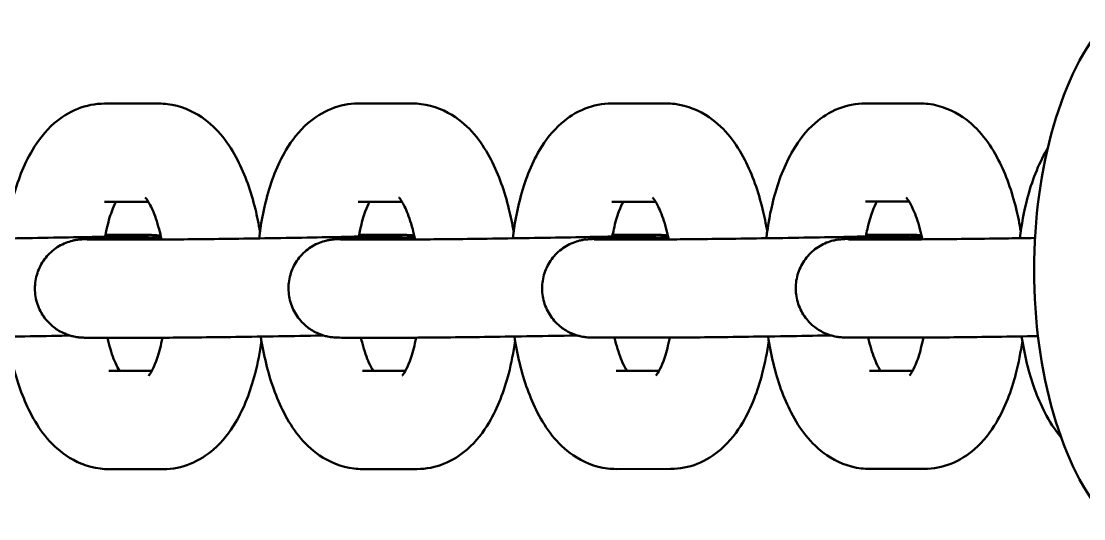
# Model space of a CAD drawing. Header units: millimetres. Extents: x 170 to 5770, y -1450 to 5650.
# Drawn here: x 4007.9 to 4072.8, y 2084.8 to 2115.2 of the extents above; entities that cross this region are included whole.
import ezdxf

# ---------------------------------------------------------------- set-up
doc = ezdxf.new("R2010")
doc.units = ezdxf.units.MM
doc.header["$LTSCALE"] = 10
doc.layers.add('Viditelná (ISO)', color=7, linetype='Continuous', lineweight=50)

# ---------------------------------------------------------------- blocks, each defined once
blk = doc.blocks.new('VVZ-VH101-2')
at = {"layer": 'Viditelná (ISO)'}
for p, q in [((3846.346, -3539.834), (3843.017, -3539.834)), ((3861.833, -3539.83), (3858.505, -3539.831)), ((3877.321, -3539.826), (3873.992, -3539.827)), ((3892.808, -3539.823), (3889.48, -3539.823)), ((3845.695, -3545.834), (3843.019, -3545.834)), ((3861.182, -3545.83), (3858.506, -3545.831)), ((3876.67, -3545.826), (3873.994, -3545.827)), ((3892.157, -3545.823), (3889.481, -3545.823)), ((3845.869, -3548.14), (3842.494, -3548.14)), ((3843.07, -3547.859), (3845.253, -3547.858)), ((3861.356, -3548.136), (3857.982, -3548.137)), ((3858.557, -3547.855), (3860.74, -3547.855)), ((3876.844, -3548.132), (3873.469, -3548.133)), ((3874.045, -3547.851), (3876.228, -3547.851)), ((3892.331, -3548.129), (3888.956, -3548.129)), ((3889.532, -3547.848), (3891.715, -3547.847)), ((3845.87, -3554.14), (3842.496, -3554.14)), ((3861.358, -3554.136), (3857.983, -3554.137)), ((3876.845, -3554.132), (3873.47, -3554.133)), ((3892.332, -3554.129), (3888.958, -3554.129)), ((3843.278, -3556.165), (3845.907, -3556.165)), ((3858.766, -3556.162), (3861.395, -3556.161)), ((3874.253, -3556.158), (3876.882, -3556.157)), ((3889.741, -3556.154), (3892.369, -3556.154)), ((3843.28, -3562.165), (3846.608, -3562.164)), ((3858.767, -3562.162), (3862.096, -3562.161)), ((3874.255, -3562.158), (3877.583, -3562.157)), ((3889.742, -3562.154), (3893.07, -3562.153))]:
    blk.add_line(p, q, dxfattribs=at)
blk.add_ellipse((3908.535, -3550), major_axis=(0, 17.5), ratio=0.5, start_param=0.518783, end_param=2.62281, dxfattribs=at)
for points, knots in [([(3843.017, -3539.834), (3842.451, -3539.835), (3841.886, -3539.951), (3840.829, -3540.37), (3840.352, -3540.685), (3839.386, -3541.528), (3838.962, -3542.088), (3838.071, -3543.59), (3837.696, -3544.591), (3837.216, -3546.437), (3837.069, -3547.242), (3836.97, -3548.072)], [6.283185, 6.283185, 6.283185, 6.283185, 6.442234, 6.442234, 6.620455, 6.620455, 6.872532, 6.872532, 7.25915, 7.25915, 7.533388, 7.533388, 7.533388, 7.533388]), ([(3852.51, -3547.658), (3852.432, -3547.189), (3852.338, -3546.728), (3851.962, -3545.199), (3851.61, -3544.191), (3850.623, -3542.289), (3849.984, -3541.376), (3848.384, -3540.275), (3847.661, -3539.959), (3846.69, -3539.844), (3846.518, -3539.834), (3846.346, -3539.834)], [5.068194, 5.068194, 5.068194, 5.068194, 5.224892, 5.224892, 5.602086, 5.602086, 6.006714, 6.006714, 6.234811, 6.234811, 6.283185, 6.283185, 6.283185, 6.283185]), ([(3858.505, -3539.831), (3857.938, -3539.831), (3857.374, -3539.947), (3856.316, -3540.366), (3855.839, -3540.682), (3854.873, -3541.524), (3854.45, -3542.085), (3853.558, -3543.587), (3853.183, -3544.587), (3852.704, -3546.433), (3852.556, -3547.238), (3852.457, -3548.068)], [6.283185, 6.283185, 6.283185, 6.283185, 6.442234, 6.442234, 6.620455, 6.620455, 6.872532, 6.872532, 7.25915, 7.25915, 7.533388, 7.533388, 7.533388, 7.533388]), ([(3867.998, -3547.655), (3867.919, -3547.185), (3867.825, -3546.725), (3867.45, -3545.196), (3867.098, -3544.187), (3866.111, -3542.285), (3865.471, -3541.373), (3863.871, -3540.272), (3863.148, -3539.955), (3862.178, -3539.84), (3862.006, -3539.83), (3861.833, -3539.83)], [5.068194, 5.068194, 5.068194, 5.068194, 5.224892, 5.224892, 5.602086, 5.602086, 6.006714, 6.006714, 6.234811, 6.234811, 6.283185, 6.283185, 6.283185, 6.283185]), ([(3873.992, -3539.827), (3873.426, -3539.827), (3872.861, -3539.944), (3871.803, -3540.363), (3871.327, -3540.678), (3870.361, -3541.52), (3869.937, -3542.081), (3869.045, -3543.583), (3868.67, -3544.583), (3868.191, -3546.429), (3868.044, -3547.235), (3867.945, -3548.064)], [6.283185, 6.283185, 6.283185, 6.283185, 6.442234, 6.442234, 6.620455, 6.620455, 6.872532, 6.872532, 7.25915, 7.25915, 7.533388, 7.533388, 7.533388, 7.533388]), ([(3883.485, -3547.651), (3883.407, -3547.182), (3883.312, -3546.721), (3882.937, -3545.192), (3882.585, -3544.183), (3881.598, -3542.281), (3880.959, -3541.369), (3879.359, -3540.268), (3878.635, -3539.951), (3877.665, -3539.836), (3877.493, -3539.826), (3877.321, -3539.826)], [5.068194, 5.068194, 5.068194, 5.068194, 5.224892, 5.224892, 5.602086, 5.602086, 6.006714, 6.006714, 6.234811, 6.234811, 6.283185, 6.283185, 6.283185, 6.283185]), ([(3889.48, -3539.823), (3888.913, -3539.824), (3888.349, -3539.94), (3887.291, -3540.359), (3886.814, -3540.674), (3885.848, -3541.517), (3885.425, -3542.077), (3884.533, -3543.579), (3884.158, -3544.58), (3883.678, -3546.425), (3883.531, -3547.231), (3883.432, -3548.061)], [6.283185, 6.283185, 6.283185, 6.283185, 6.442234, 6.442234, 6.620455, 6.620455, 6.872532, 6.872532, 7.25915, 7.25915, 7.533388, 7.533388, 7.533388, 7.533388]), ([(3898.973, -3547.647), (3898.894, -3547.178), (3898.8, -3546.717), (3898.425, -3545.188), (3898.073, -3544.18), (3897.086, -3542.278), (3896.446, -3541.365), (3894.846, -3540.264), (3894.123, -3539.948), (3893.153, -3539.833), (3892.98, -3539.823), (3892.808, -3539.823)], [5.068194, 5.068194, 5.068194, 5.068194, 5.224892, 5.224892, 5.602086, 5.602086, 6.006714, 6.006714, 6.234811, 6.234811, 6.283185, 6.283185, 6.283185, 6.283185]), ([(3900.61, -3542.583), (3900.593, -3542.611), (3900.577, -3542.638), (3900.02, -3543.576), (3899.645, -3544.576), (3899.166, -3546.422), (3899.018, -3547.227), (3898.919, -3548.057)], [6.8607096, 6.8607096, 6.8607096, 6.8607096, 6.8725319, 6.8725319, 7.2591503, 7.2591503, 7.5333883, 7.5333883, 7.5333883, 7.5333883]), ([(3843.719, -3545.834), (3843.638, -3545.982), (3843.546, -3546.183), (3843.343, -3546.732), (3843.233, -3547.103), (3843.108, -3547.662), (3843.078, -3547.81), (3843.051, -3547.961)], [6.9132793, 6.9132793, 6.9132793, 6.9132793, 7.0960016, 7.0960016, 7.3231625, 7.3231625, 7.400327, 7.400327, 7.400327, 7.400327]), ([(3846.497, -3548.138), (3846.452, -3547.918), (3846.402, -3547.707), (3846.226, -3547.045), (3846.085, -3546.641), (3845.825, -3546.05), (3845.706, -3545.841), (3845.554, -3545.621), (3845.508, -3545.575), (3845.508, -3545.575)], [5.1512669, 5.1512669, 5.1512669, 5.1512669, 5.2612294, 5.2612294, 5.5161912, 5.5161912, 5.7386481, 5.7386481, 5.9089075, 5.9089075, 5.9089075, 5.9089075]), ([(3859.206, -3545.831), (3859.126, -3545.978), (3859.033, -3546.179), (3858.83, -3546.728), (3858.721, -3547.099), (3858.596, -3547.659), (3858.566, -3547.806), (3858.538, -3547.958)], [6.9132793, 6.9132793, 6.9132793, 6.9132793, 7.0960016, 7.0960016, 7.3231625, 7.3231625, 7.400327, 7.400327, 7.400327, 7.400327]), ([(3861.984, -3548.134), (3861.939, -3547.914), (3861.889, -3547.704), (3861.713, -3547.041), (3861.572, -3546.637), (3861.312, -3546.046), (3861.193, -3545.838), (3861.041, -3545.617), (3860.995, -3545.571), (3860.995, -3545.571)], [5.1512669, 5.1512669, 5.1512669, 5.1512669, 5.2612294, 5.2612294, 5.5161912, 5.5161912, 5.7386481, 5.7386481, 5.9089075, 5.9089075, 5.9089075, 5.9089075]), ([(3874.693, -3545.827), (3874.613, -3545.974), (3874.521, -3546.176), (3874.318, -3546.725), (3874.208, -3547.096), (3874.083, -3547.655), (3874.053, -3547.802), (3874.026, -3547.954)], [6.9132793, 6.9132793, 6.9132793, 6.9132793, 7.0960016, 7.0960016, 7.3231625, 7.3231625, 7.400327, 7.400327, 7.400327, 7.400327]), ([(3877.472, -3548.13), (3877.426, -3547.911), (3877.377, -3547.7), (3877.201, -3547.037), (3877.059, -3546.634), (3876.8, -3546.042), (3876.68, -3545.834), (3876.528, -3545.614), (3876.482, -3545.568), (3876.482, -3545.568)], [5.1512669, 5.1512669, 5.1512669, 5.1512669, 5.2612294, 5.2612294, 5.5161912, 5.5161912, 5.7386481, 5.7386481, 5.9089075, 5.9089075, 5.9089075, 5.9089075]), ([(3890.181, -3545.823), (3890.101, -3545.971), (3890.008, -3546.172), (3889.805, -3546.721), (3889.695, -3547.092), (3889.571, -3547.651), (3889.541, -3547.799), (3889.513, -3547.95)], [6.9132793, 6.9132793, 6.9132793, 6.9132793, 7.0960016, 7.0960016, 7.3231625, 7.3231625, 7.400327, 7.400327, 7.400327, 7.400327]), ([(3892.959, -3548.127), (3892.914, -3547.907), (3892.864, -3547.696), (3892.688, -3547.034), (3892.547, -3546.63), (3892.287, -3546.039), (3892.168, -3545.83), (3892.016, -3545.61), (3891.97, -3545.564), (3891.97, -3545.564)], [5.1512669, 5.1512669, 5.1512669, 5.1512669, 5.2612294, 5.2612294, 5.5161912, 5.5161912, 5.7386481, 5.7386481, 5.9089075, 5.9089075, 5.9089075, 5.9089075]), ([(3830.381, -3548.143), (3830.71, -3548.143), (3831.166, -3548.141), (3832.266, -3548.132), (3832.927, -3548.126), (3834.387, -3548.108), (3835.206, -3548.098), (3836.886, -3548.073), (3837.768, -3548.06), (3839.483, -3548.031), (3840.337, -3548.016), (3841.908, -3547.986), (3842.645, -3547.971), (3843.908, -3547.942), (3844.452, -3547.929), (3845.269, -3547.905), (3845.571, -3547.894), (3845.693, -3547.887), (3845.705, -3547.887), (3845.705, -3547.887)], [0, 0, 0, 0, 0.246194, 0.246194, 0.497162, 0.497162, 0.754501, 0.754501, 1.013034, 1.013034, 1.271883, 1.271883, 1.530578, 1.530578, 1.788422, 1.788422, 2.042947, 2.042947, 2.087339, 2.087339, 2.087339, 2.087339]), ([(3842.496, -3554.14), (3842.295, -3554.141), (3842.129, -3554.14), (3841.918, -3554.137), (3841.853, -3554.136), (3841.737, -3554.133), (3841.689, -3554.132), (3841.577, -3554.125), (3841.526, -3554.121), (3841.42, -3554.11), (3841.38, -3554.105), (3841.279, -3554.09), (3841.216, -3554.079), (3841.071, -3554.049), (3840.989, -3554.028), (3840.765, -3553.961), (3840.624, -3553.907), (3840.258, -3553.735), (3840.04, -3553.596), (3839.606, -3553.234), (3839.395, -3552.994), (3839.058, -3552.461), (3838.93, -3552.16), (3838.776, -3551.542), (3838.749, -3551.216), (3838.798, -3550.581), (3838.875, -3550.263), (3839.121, -3549.675), (3839.294, -3549.397), (3839.712, -3548.917), (3839.963, -3548.708), (3840.37, -3548.467), (3840.511, -3548.398), (3840.786, -3548.288), (3840.923, -3548.245), (3841.132, -3548.194), (3841.208, -3548.178), (3841.339, -3548.156), (3841.394, -3548.149), (3841.476, -3548.139), (3841.507, -3548.136), (3841.584, -3548.129), (3841.622, -3548.127), (3841.77, -3548.117), (3841.876, -3548.113), (3842.219, -3548.099), (3842.488, -3548.091), (3843.317, -3548.068), (3843.969, -3548.052), (3845.251, -3548.024), (3845.843, -3548.012), (3846.468, -3548)], [0, 0, 0, 0, 0.141419, 0.141419, 0.218627, 0.218627, 0.276556, 0.276556, 0.309664, 0.309664, 0.325925, 0.325925, 0.347313, 0.347313, 0.37346, 0.37346, 0.418852, 0.418852, 0.495174, 0.495174, 0.588811, 0.588811, 0.684367, 0.684367, 0.780002, 0.780002, 0.87564, 0.87564, 0.971277, 0.971277, 1.066881, 1.066881, 1.113716, 1.113716, 1.156878, 1.156878, 1.182698, 1.182698, 1.208244, 1.208244, 1.231134, 1.231134, 1.273691, 1.273691, 1.401124, 1.401124, 1.593294, 1.593294, 1.882774, 1.882774, 2.087905, 2.087905, 2.087905, 2.087905]), ([(3841.949, -3548.137), (3841.949, -3548.137), (3841.962, -3548.137), (3842.029, -3548.138), (3842.117, -3548.139), (3842.307, -3548.14), (3842.395, -3548.14), (3842.494, -3548.14)], [3.104651, 3.104651, 3.104651, 3.104651, 3.1518889, 3.1518889, 3.2631715, 3.2631715, 3.3374283, 3.3374283, 3.3374283, 3.3374283]), ([(3845.253, -3547.858), (3845.453, -3547.858), (3845.619, -3547.859), (3845.83, -3547.861), (3845.896, -3547.862), (3846.011, -3547.866), (3846.059, -3547.867), (3846.171, -3547.874), (3846.222, -3547.877), (3846.328, -3547.889), (3846.368, -3547.894), (3846.423, -3547.902), (3846.435, -3547.904), (3846.447, -3547.905)], [0, 0, 0, 0, 0.1414185, 0.1414185, 0.2186272, 0.2186272, 0.2765565, 0.2765565, 0.3096638, 0.3096638, 0.3259248, 0.3259248, 0.3301769, 0.3301769, 0.3301769, 0.3301769]), ([(3845.869, -3548.14), (3846.197, -3548.14), (3846.653, -3548.137), (3847.753, -3548.129), (3848.415, -3548.122), (3849.874, -3548.105), (3850.693, -3548.094), (3852.373, -3548.07), (3853.255, -3548.056), (3854.97, -3548.027), (3855.824, -3548.012), (3857.395, -3547.982), (3858.132, -3547.967), (3859.395, -3547.938), (3859.939, -3547.925), (3860.756, -3547.901), (3861.059, -3547.89), (3861.18, -3547.884), (3861.192, -3547.883), (3861.192, -3547.883)], [0, 0, 0, 0, 0.246194, 0.246194, 0.497162, 0.497162, 0.754501, 0.754501, 1.013034, 1.013034, 1.271883, 1.271883, 1.530578, 1.530578, 1.788422, 1.788422, 2.042947, 2.042947, 2.087339, 2.087339, 2.087339, 2.087339]), ([(3857.983, -3554.137), (3857.782, -3554.137), (3857.617, -3554.136), (3857.406, -3554.134), (3857.34, -3554.133), (3857.225, -3554.129), (3857.177, -3554.128), (3857.064, -3554.121), (3857.013, -3554.118), (3856.907, -3554.106), (3856.867, -3554.101), (3856.767, -3554.086), (3856.703, -3554.075), (3856.558, -3554.045), (3856.476, -3554.024), (3856.253, -3553.957), (3856.111, -3553.903), (3855.746, -3553.731), (3855.528, -3553.593), (3855.093, -3553.23), (3854.882, -3552.99), (3854.546, -3552.457), (3854.417, -3552.157), (3854.264, -3551.538), (3854.237, -3551.213), (3854.285, -3550.577), (3854.362, -3550.259), (3854.608, -3549.671), (3854.781, -3549.394), (3855.199, -3548.913), (3855.451, -3548.704), (3855.858, -3548.463), (3855.998, -3548.394), (3856.274, -3548.284), (3856.411, -3548.241), (3856.619, -3548.19), (3856.696, -3548.175), (3856.826, -3548.152), (3856.881, -3548.145), (3856.963, -3548.136), (3856.994, -3548.133), (3857.071, -3548.126), (3857.11, -3548.123), (3857.258, -3548.114), (3857.363, -3548.109), (3857.707, -3548.096), (3857.975, -3548.087), (3858.804, -3548.064), (3859.456, -3548.048), (3860.739, -3548.02), (3861.331, -3548.008), (3861.955, -3547.996)], [0, 0, 0, 0, 0.141419, 0.141419, 0.218627, 0.218627, 0.276556, 0.276556, 0.309664, 0.309664, 0.325925, 0.325925, 0.347313, 0.347313, 0.37346, 0.37346, 0.418852, 0.418852, 0.495174, 0.495174, 0.588811, 0.588811, 0.684367, 0.684367, 0.780002, 0.780002, 0.87564, 0.87564, 0.971277, 0.971277, 1.066881, 1.066881, 1.113716, 1.113716, 1.156878, 1.156878, 1.182698, 1.182698, 1.208244, 1.208244, 1.231134, 1.231134, 1.273691, 1.273691, 1.401124, 1.401124, 1.593294, 1.593294, 1.882774, 1.882774, 2.087905, 2.087905, 2.087905, 2.087905]), ([(3857.436, -3548.133), (3857.436, -3548.133), (3857.449, -3548.133), (3857.517, -3548.135), (3857.605, -3548.136), (3857.794, -3548.137), (3857.882, -3548.137), (3857.982, -3548.137)], [3.104651, 3.104651, 3.104651, 3.104651, 3.1518889, 3.1518889, 3.2631715, 3.2631715, 3.3374283, 3.3374283, 3.3374283, 3.3374283]), ([(3860.74, -3547.855), (3860.941, -3547.855), (3861.106, -3547.855), (3861.318, -3547.858), (3861.383, -3547.859), (3861.499, -3547.862), (3861.546, -3547.863), (3861.659, -3547.87), (3861.71, -3547.874), (3861.816, -3547.885), (3861.856, -3547.89), (3861.911, -3547.898), (3861.922, -3547.9), (3861.934, -3547.902)], [0, 0, 0, 0, 0.1414185, 0.1414185, 0.2186272, 0.2186272, 0.2765565, 0.2765565, 0.3096638, 0.3096638, 0.3259248, 0.3259248, 0.3301769, 0.3301769, 0.3301769, 0.3301769]), ([(3861.356, -3548.136), (3861.685, -3548.136), (3862.141, -3548.134), (3863.24, -3548.125), (3863.902, -3548.118), (3865.362, -3548.101), (3866.18, -3548.09), (3867.86, -3548.066), (3868.743, -3548.052), (3870.458, -3548.024), (3871.311, -3548.009), (3872.882, -3547.978), (3873.619, -3547.963), (3874.883, -3547.935), (3875.426, -3547.921), (3876.244, -3547.898), (3876.546, -3547.886), (3876.668, -3547.88), (3876.679, -3547.879), (3876.679, -3547.879)], [0, 0, 0, 0, 0.246194, 0.246194, 0.497162, 0.497162, 0.754501, 0.754501, 1.013034, 1.013034, 1.271883, 1.271883, 1.530578, 1.530578, 1.788422, 1.788422, 2.042947, 2.042947, 2.087339, 2.087339, 2.087339, 2.087339]), ([(3873.47, -3554.133), (3873.27, -3554.133), (3873.104, -3554.132), (3872.893, -3554.13), (3872.828, -3554.129), (3872.712, -3554.126), (3872.664, -3554.124), (3872.552, -3554.117), (3872.501, -3554.114), (3872.395, -3554.103), (3872.355, -3554.098), (3872.254, -3554.083), (3872.19, -3554.072), (3872.046, -3554.041), (3871.963, -3554.02), (3871.74, -3553.954), (3871.598, -3553.9), (3871.233, -3553.728), (3871.015, -3553.589), (3870.58, -3553.227), (3870.37, -3552.986), (3870.033, -3552.453), (3869.905, -3552.153), (3869.751, -3551.535), (3869.724, -3551.209), (3869.773, -3550.573), (3869.849, -3550.256), (3870.096, -3549.668), (3870.268, -3549.39), (3870.687, -3548.91), (3870.938, -3548.701), (3871.345, -3548.46), (3871.486, -3548.391), (3871.761, -3548.281), (3871.898, -3548.237), (3872.106, -3548.186), (3872.183, -3548.171), (3872.314, -3548.149), (3872.369, -3548.142), (3872.45, -3548.132), (3872.481, -3548.129), (3872.559, -3548.122), (3872.597, -3548.119), (3872.745, -3548.11), (3872.851, -3548.105), (3873.194, -3548.092), (3873.462, -3548.083), (3874.292, -3548.06), (3874.943, -3548.044), (3876.226, -3548.017), (3876.818, -3548.004), (3877.443, -3547.992)], [0, 0, 0, 0, 0.141419, 0.141419, 0.218627, 0.218627, 0.276556, 0.276556, 0.309664, 0.309664, 0.325925, 0.325925, 0.347313, 0.347313, 0.37346, 0.37346, 0.418852, 0.418852, 0.495174, 0.495174, 0.588811, 0.588811, 0.684367, 0.684367, 0.780002, 0.780002, 0.87564, 0.87564, 0.971277, 0.971277, 1.066881, 1.066881, 1.113716, 1.113716, 1.156878, 1.156878, 1.182698, 1.182698, 1.208244, 1.208244, 1.231134, 1.231134, 1.273691, 1.273691, 1.401124, 1.401124, 1.593294, 1.593294, 1.882774, 1.882774, 2.087905, 2.087905, 2.087905, 2.087905]), ([(3872.923, -3548.129), (3872.923, -3548.129), (3872.936, -3548.13), (3873.004, -3548.131), (3873.092, -3548.132), (3873.282, -3548.133), (3873.37, -3548.133), (3873.469, -3548.133)], [3.104651, 3.104651, 3.104651, 3.104651, 3.1518889, 3.1518889, 3.2631715, 3.2631715, 3.3374283, 3.3374283, 3.3374283, 3.3374283]), ([(3876.228, -3547.851), (3876.428, -3547.851), (3876.594, -3547.852), (3876.805, -3547.854), (3876.87, -3547.855), (3876.986, -3547.858), (3877.034, -3547.86), (3877.146, -3547.867), (3877.197, -3547.87), (3877.303, -3547.881), (3877.343, -3547.886), (3877.398, -3547.894), (3877.41, -3547.896), (3877.421, -3547.898)], [0, 0, 0, 0, 0.1414185, 0.1414185, 0.2186272, 0.2186272, 0.2765565, 0.2765565, 0.3096638, 0.3096638, 0.3259248, 0.3259248, 0.3301769, 0.3301769, 0.3301769, 0.3301769]), ([(3876.844, -3548.132), (3877.172, -3548.132), (3877.628, -3548.13), (3878.728, -3548.121), (3879.39, -3548.114), (3880.849, -3548.097), (3881.668, -3548.087), (3883.348, -3548.062), (3884.23, -3548.049), (3885.945, -3548.02), (3886.799, -3548.005), (3888.37, -3547.975), (3889.107, -3547.96), (3890.37, -3547.931), (3890.914, -3547.918), (3891.731, -3547.894), (3892.033, -3547.883), (3892.155, -3547.876), (3892.167, -3547.876), (3892.167, -3547.876)], [0, 0, 0, 0, 0.246194, 0.246194, 0.497162, 0.497162, 0.754501, 0.754501, 1.013034, 1.013034, 1.271883, 1.271883, 1.530578, 1.530578, 1.788422, 1.788422, 2.042947, 2.042947, 2.087339, 2.087339, 2.087339, 2.087339]), ([(3888.958, -3554.129), (3888.757, -3554.129), (3888.591, -3554.129), (3888.38, -3554.126), (3888.315, -3554.125), (3888.199, -3554.122), (3888.152, -3554.121), (3888.039, -3554.114), (3887.988, -3554.11), (3887.882, -3554.099), (3887.842, -3554.094), (3887.742, -3554.079), (3887.678, -3554.068), (3887.533, -3554.038), (3887.451, -3554.017), (3887.227, -3553.95), (3887.086, -3553.896), (3886.721, -3553.724), (3886.503, -3553.585), (3886.068, -3553.223), (3885.857, -3552.983), (3885.52, -3552.45), (3885.392, -3552.149), (3885.239, -3551.531), (3885.211, -3551.205), (3885.26, -3550.57), (3885.337, -3550.252), (3885.583, -3549.664), (3885.756, -3549.386), (3886.174, -3548.906), (3886.425, -3548.697), (3886.833, -3548.456), (3886.973, -3548.387), (3887.248, -3548.277), (3887.385, -3548.234), (3887.594, -3548.182), (3887.671, -3548.167), (3887.801, -3548.145), (3887.856, -3548.138), (3887.938, -3548.128), (3887.969, -3548.125), (3888.046, -3548.118), (3888.084, -3548.116), (3888.233, -3548.106), (3888.338, -3548.102), (3888.681, -3548.088), (3888.95, -3548.08), (3889.779, -3548.056), (3890.431, -3548.041), (3891.714, -3548.013), (3892.305, -3548.001), (3892.93, -3547.989)], [0, 0, 0, 0, 0.141419, 0.141419, 0.218627, 0.218627, 0.276556, 0.276556, 0.309664, 0.309664, 0.325925, 0.325925, 0.347313, 0.347313, 0.37346, 0.37346, 0.418852, 0.418852, 0.495174, 0.495174, 0.588811, 0.588811, 0.684367, 0.684367, 0.780002, 0.780002, 0.87564, 0.87564, 0.971277, 0.971277, 1.066881, 1.066881, 1.113716, 1.113716, 1.156878, 1.156878, 1.182698, 1.182698, 1.208244, 1.208244, 1.231134, 1.231134, 1.273691, 1.273691, 1.401124, 1.401124, 1.593294, 1.593294, 1.882774, 1.882774, 2.087905, 2.087905, 2.087905, 2.087905]), ([(3888.411, -3548.126), (3888.411, -3548.126), (3888.424, -3548.126), (3888.492, -3548.127), (3888.58, -3548.128), (3888.769, -3548.129), (3888.857, -3548.129), (3888.956, -3548.129)], [3.104651, 3.104651, 3.104651, 3.104651, 3.1518889, 3.1518889, 3.2631715, 3.2631715, 3.3374283, 3.3374283, 3.3374283, 3.3374283]), ([(3891.715, -3547.847), (3891.916, -3547.847), (3892.081, -3547.848), (3892.292, -3547.85), (3892.358, -3547.851), (3892.473, -3547.855), (3892.521, -3547.856), (3892.634, -3547.863), (3892.685, -3547.866), (3892.79, -3547.878), (3892.83, -3547.883), (3892.885, -3547.891), (3892.897, -3547.893), (3892.909, -3547.894)], [0, 0, 0, 0, 0.1414185, 0.1414185, 0.2186272, 0.2186272, 0.2765565, 0.2765565, 0.3096638, 0.3096638, 0.3259248, 0.3259248, 0.3301769, 0.3301769, 0.3301769, 0.3301769]), ([(3892.331, -3548.129), (3892.66, -3548.129), (3893.115, -3548.126), (3894.215, -3548.117), (3894.877, -3548.111), (3896.336, -3548.094), (3897.155, -3548.083), (3898.596, -3548.062), (3899.22, -3548.053), (3899.84, -3548.043)], [0, 0, 0, 0, 0.2461939, 0.2461939, 0.4971622, 0.4971622, 0.754501, 0.754501, 0.9396544, 0.9396544, 0.9396544, 0.9396544]), ([(3840.915, -3554.006), (3840.853, -3554.007), (3840.79, -3554.008), (3839.907, -3554.025), (3839.028, -3554.04), (3837.282, -3554.068), (3836.395, -3554.081), (3834.721, -3554.105), (3833.914, -3554.115), (3832.478, -3554.131), (3831.831, -3554.136), (3830.945, -3554.142), (3830.635, -3554.143), (3830.383, -3554.143)], [2.12755, 2.12755, 2.12755, 2.12755, 2.147724, 2.147724, 2.410027, 2.410027, 2.671695, 2.671695, 2.93332, 2.93332, 3.195423, 3.195423, 3.373361, 3.373361, 3.373361, 3.373361]), ([(3837.072, -3554.071), (3837.159, -3554.634), (3837.267, -3555.185), (3837.663, -3556.8), (3838.015, -3557.808), (3839.002, -3559.71), (3839.642, -3560.623), (3841.242, -3561.724), (3841.965, -3562.04), (3842.935, -3562.155), (3843.107, -3562.165), (3843.28, -3562.165)], [8.179912, 8.179912, 8.179912, 8.179912, 8.366484, 8.366484, 8.743678, 8.743678, 9.148307, 9.148307, 9.376404, 9.376404, 9.424778, 9.424778, 9.424778, 9.424778]), ([(3843.19, -3554.14), (3843.218, -3554.261), (3843.247, -3554.378), (3843.4, -3554.954), (3843.541, -3555.358), (3843.768, -3555.876), (3843.856, -3556.042), (3843.931, -3556.165)], [8.3403013, 8.3403013, 8.3403013, 8.3403013, 8.4028221, 8.4028221, 8.6577838, 8.6577838, 8.8209541, 8.8209541, 8.8209541, 8.8209541]), ([(3845.716, -3556.456), (3845.716, -3556.456), (3845.721, -3556.451), (3845.757, -3556.407), (3845.819, -3556.324), (3845.975, -3556.043), (3846.074, -3555.832), (3846.283, -3555.267), (3846.392, -3554.896), (3846.51, -3554.368), (3846.534, -3554.254), (3846.556, -3554.137)], [3.5312545, 3.5312545, 3.5312545, 3.5312545, 3.5895462, 3.5895462, 3.7596741, 3.7596741, 3.954409, 3.954409, 4.1815698, 4.1815698, 4.2416778, 4.2416778, 4.2416778, 4.2416778]), ([(3856.402, -3554.002), (3856.34, -3554.003), (3856.277, -3554.005), (3855.395, -3554.021), (3854.515, -3554.036), (3852.77, -3554.064), (3851.882, -3554.078), (3850.209, -3554.101), (3849.401, -3554.111), (3847.965, -3554.127), (3847.318, -3554.133), (3846.432, -3554.138), (3846.123, -3554.14), (3845.87, -3554.14)], [2.12755, 2.12755, 2.12755, 2.12755, 2.147724, 2.147724, 2.410027, 2.410027, 2.671695, 2.671695, 2.93332, 2.93332, 3.195423, 3.195423, 3.373361, 3.373361, 3.373361, 3.373361]), ([(3852.559, -3554.067), (3852.646, -3554.63), (3852.755, -3555.181), (3853.151, -3556.796), (3853.503, -3557.805), (3854.49, -3559.706), (3855.129, -3560.619), (3856.729, -3561.72), (3857.452, -3562.037), (3858.423, -3562.151), (3858.595, -3562.162), (3858.767, -3562.162)], [8.179912, 8.179912, 8.179912, 8.179912, 8.366484, 8.366484, 8.743678, 8.743678, 9.148307, 9.148307, 9.376404, 9.376404, 9.424778, 9.424778, 9.424778, 9.424778]), ([(3858.677, -3554.137), (3858.705, -3554.257), (3858.734, -3554.374), (3858.887, -3554.951), (3859.028, -3555.354), (3859.256, -3555.872), (3859.343, -3556.038), (3859.418, -3556.161)], [8.3403013, 8.3403013, 8.3403013, 8.3403013, 8.4028221, 8.4028221, 8.6577838, 8.6577838, 8.8209541, 8.8209541, 8.8209541, 8.8209541]), ([(3861.203, -3556.453), (3861.203, -3556.453), (3861.208, -3556.447), (3861.245, -3556.403), (3861.306, -3556.32), (3861.462, -3556.04), (3861.561, -3555.828), (3861.77, -3555.263), (3861.88, -3554.892), (3861.998, -3554.364), (3862.021, -3554.25), (3862.044, -3554.134)], [3.5312545, 3.5312545, 3.5312545, 3.5312545, 3.5895462, 3.5895462, 3.7596741, 3.7596741, 3.954409, 3.954409, 4.1815698, 4.1815698, 4.2416778, 4.2416778, 4.2416778, 4.2416778]), ([(3871.89, -3553.998), (3871.827, -3554), (3871.765, -3554.001), (3870.882, -3554.017), (3870.002, -3554.032), (3868.257, -3554.061), (3867.37, -3554.074), (3865.696, -3554.097), (3864.889, -3554.107), (3863.452, -3554.123), (3862.806, -3554.129), (3861.919, -3554.135), (3861.61, -3554.136), (3861.358, -3554.136)], [2.12755, 2.12755, 2.12755, 2.12755, 2.147724, 2.147724, 2.410027, 2.410027, 2.671695, 2.671695, 2.93332, 2.93332, 3.195423, 3.195423, 3.373361, 3.373361, 3.373361, 3.373361]), ([(3868.047, -3554.064), (3868.133, -3554.627), (3868.242, -3555.178), (3868.638, -3556.792), (3868.99, -3557.801), (3869.977, -3559.703), (3870.616, -3560.615), (3872.216, -3561.716), (3872.94, -3562.033), (3873.91, -3562.148), (3874.082, -3562.158), (3874.255, -3562.158)], [8.179912, 8.179912, 8.179912, 8.179912, 8.366484, 8.366484, 8.743678, 8.743678, 9.148307, 9.148307, 9.376404, 9.376404, 9.424778, 9.424778, 9.424778, 9.424778]), ([(3874.165, -3554.133), (3874.192, -3554.253), (3874.221, -3554.37), (3874.374, -3554.947), (3874.516, -3555.351), (3874.743, -3555.868), (3874.831, -3556.035), (3874.905, -3556.158)], [8.3403013, 8.3403013, 8.3403013, 8.3403013, 8.4028221, 8.4028221, 8.6577838, 8.6577838, 8.8209541, 8.8209541, 8.8209541, 8.8209541]), ([(3876.69, -3556.449), (3876.69, -3556.449), (3876.696, -3556.443), (3876.732, -3556.399), (3876.793, -3556.316), (3876.95, -3556.036), (3877.049, -3555.825), (3877.258, -3555.26), (3877.367, -3554.888), (3877.485, -3554.36), (3877.509, -3554.247), (3877.531, -3554.13)], [3.5312545, 3.5312545, 3.5312545, 3.5312545, 3.5895462, 3.5895462, 3.7596741, 3.7596741, 3.954409, 3.954409, 4.1815698, 4.1815698, 4.2416778, 4.2416778, 4.2416778, 4.2416778]), ([(3887.377, -3553.995), (3887.315, -3553.996), (3887.252, -3553.997), (3886.369, -3554.014), (3885.49, -3554.029), (3883.745, -3554.057), (3882.857, -3554.07), (3881.183, -3554.094), (3880.376, -3554.104), (3878.94, -3554.119), (3878.293, -3554.125), (3877.407, -3554.131), (3877.098, -3554.132), (3876.845, -3554.132)], [2.12755, 2.12755, 2.12755, 2.12755, 2.147724, 2.147724, 2.410027, 2.410027, 2.671695, 2.671695, 2.93332, 2.93332, 3.195423, 3.195423, 3.373361, 3.373361, 3.373361, 3.373361]), ([(3883.534, -3554.06), (3883.621, -3554.623), (3883.729, -3555.174), (3884.125, -3556.788), (3884.477, -3557.797), (3885.465, -3559.699), (3886.104, -3560.612), (3887.704, -3561.713), (3888.427, -3562.029), (3889.397, -3562.144), (3889.57, -3562.154), (3889.742, -3562.154)], [8.179912, 8.179912, 8.179912, 8.179912, 8.366484, 8.366484, 8.743678, 8.743678, 9.148307, 9.148307, 9.376404, 9.376404, 9.424778, 9.424778, 9.424778, 9.424778]), ([(3889.652, -3554.129), (3889.68, -3554.25), (3889.709, -3554.367), (3889.862, -3554.943), (3890.003, -3555.347), (3890.231, -3555.865), (3890.318, -3556.031), (3890.393, -3556.154)], [8.3403013, 8.3403013, 8.3403013, 8.3403013, 8.4028221, 8.4028221, 8.6577838, 8.6577838, 8.8209541, 8.8209541, 8.8209541, 8.8209541]), ([(3892.178, -3556.445), (3892.178, -3556.445), (3892.183, -3556.44), (3892.22, -3556.396), (3892.281, -3556.313), (3892.437, -3556.032), (3892.536, -3555.821), (3892.745, -3555.256), (3892.855, -3554.885), (3892.972, -3554.357), (3892.996, -3554.243), (3893.018, -3554.126)], [3.5312545, 3.5312545, 3.5312545, 3.5312545, 3.5895462, 3.5895462, 3.7596741, 3.7596741, 3.954409, 3.954409, 4.1815698, 4.1815698, 4.2416778, 4.2416778, 4.2416778, 4.2416778]), ([(3900.022, -3554.041), (3899.177, -3554.054), (3898.318, -3554.067), (3896.671, -3554.09), (3895.864, -3554.1), (3894.427, -3554.116), (3893.781, -3554.122), (3892.894, -3554.127), (3892.585, -3554.129), (3892.332, -3554.129)], [2.4182168, 2.4182168, 2.4182168, 2.4182168, 2.6716953, 2.6716953, 2.9333196, 2.9333196, 3.195423, 3.195423, 3.3733606, 3.3733606, 3.3733606, 3.3733606]), ([(3899.022, -3554.056), (3899.108, -3554.619), (3899.217, -3555.17), (3899.613, -3556.785), (3899.965, -3557.794), (3900.719, -3559.247), (3901.04, -3559.753), (3901.434, -3560.224)], [8.1799115, 8.1799115, 8.1799115, 8.1799115, 8.3664842, 8.3664842, 8.7436783, 8.7436783, 8.9638091, 8.9638091, 8.9638091, 8.9638091]), ([(3846.608, -3562.164), (3847.175, -3562.164), (3847.739, -3562.048), (3848.797, -3561.629), (3849.274, -3561.314), (3850.24, -3560.471), (3850.663, -3559.911), (3851.555, -3558.409), (3851.93, -3557.408), (3852.377, -3555.689), (3852.507, -3555.022), (3852.603, -3554.337)], [3.141593, 3.141593, 3.141593, 3.141593, 3.300641, 3.300641, 3.478862, 3.478862, 3.730939, 3.730939, 4.117558, 4.117558, 4.34644, 4.34644, 4.34644, 4.34644]), ([(3862.096, -3562.161), (3862.662, -3562.161), (3863.227, -3562.044), (3864.284, -3561.625), (3864.761, -3561.31), (3865.727, -3560.467), (3866.151, -3559.907), (3867.042, -3558.405), (3867.417, -3557.405), (3867.864, -3555.685), (3867.994, -3555.019), (3868.09, -3554.333)], [3.141593, 3.141593, 3.141593, 3.141593, 3.300641, 3.300641, 3.478862, 3.478862, 3.730939, 3.730939, 4.117558, 4.117558, 4.34644, 4.34644, 4.34644, 4.34644]), ([(3877.583, -3562.157), (3878.15, -3562.157), (3878.714, -3562.041), (3879.772, -3561.621), (3880.249, -3561.306), (3881.214, -3560.464), (3881.638, -3559.903), (3882.53, -3558.401), (3882.905, -3557.401), (3883.351, -3555.682), (3883.481, -3555.015), (3883.577, -3554.329)], [3.141593, 3.141593, 3.141593, 3.141593, 3.300641, 3.300641, 3.478862, 3.478862, 3.730939, 3.730939, 4.117558, 4.117558, 4.34644, 4.34644, 4.34644, 4.34644]), ([(3893.07, -3562.153), (3893.637, -3562.153), (3894.202, -3562.037), (3895.259, -3561.618), (3895.736, -3561.303), (3896.702, -3560.46), (3897.126, -3559.9), (3898.017, -3558.398), (3898.392, -3557.397), (3898.839, -3555.678), (3898.969, -3555.011), (3899.065, -3554.326)], [3.141593, 3.141593, 3.141593, 3.141593, 3.300641, 3.300641, 3.478862, 3.478862, 3.730939, 3.730939, 4.117558, 4.117558, 4.34644, 4.34644, 4.34644, 4.34644])]:
    blk.add_open_spline(points, degree=3, knots=knots, dxfattribs=at)

msp = doc.modelspace()

# ---------------------------------------------------------------- block references
msp.add_blockref('VVZ-VH101-2', (170, 5650))

doc.saveas('drawing.dxf')
